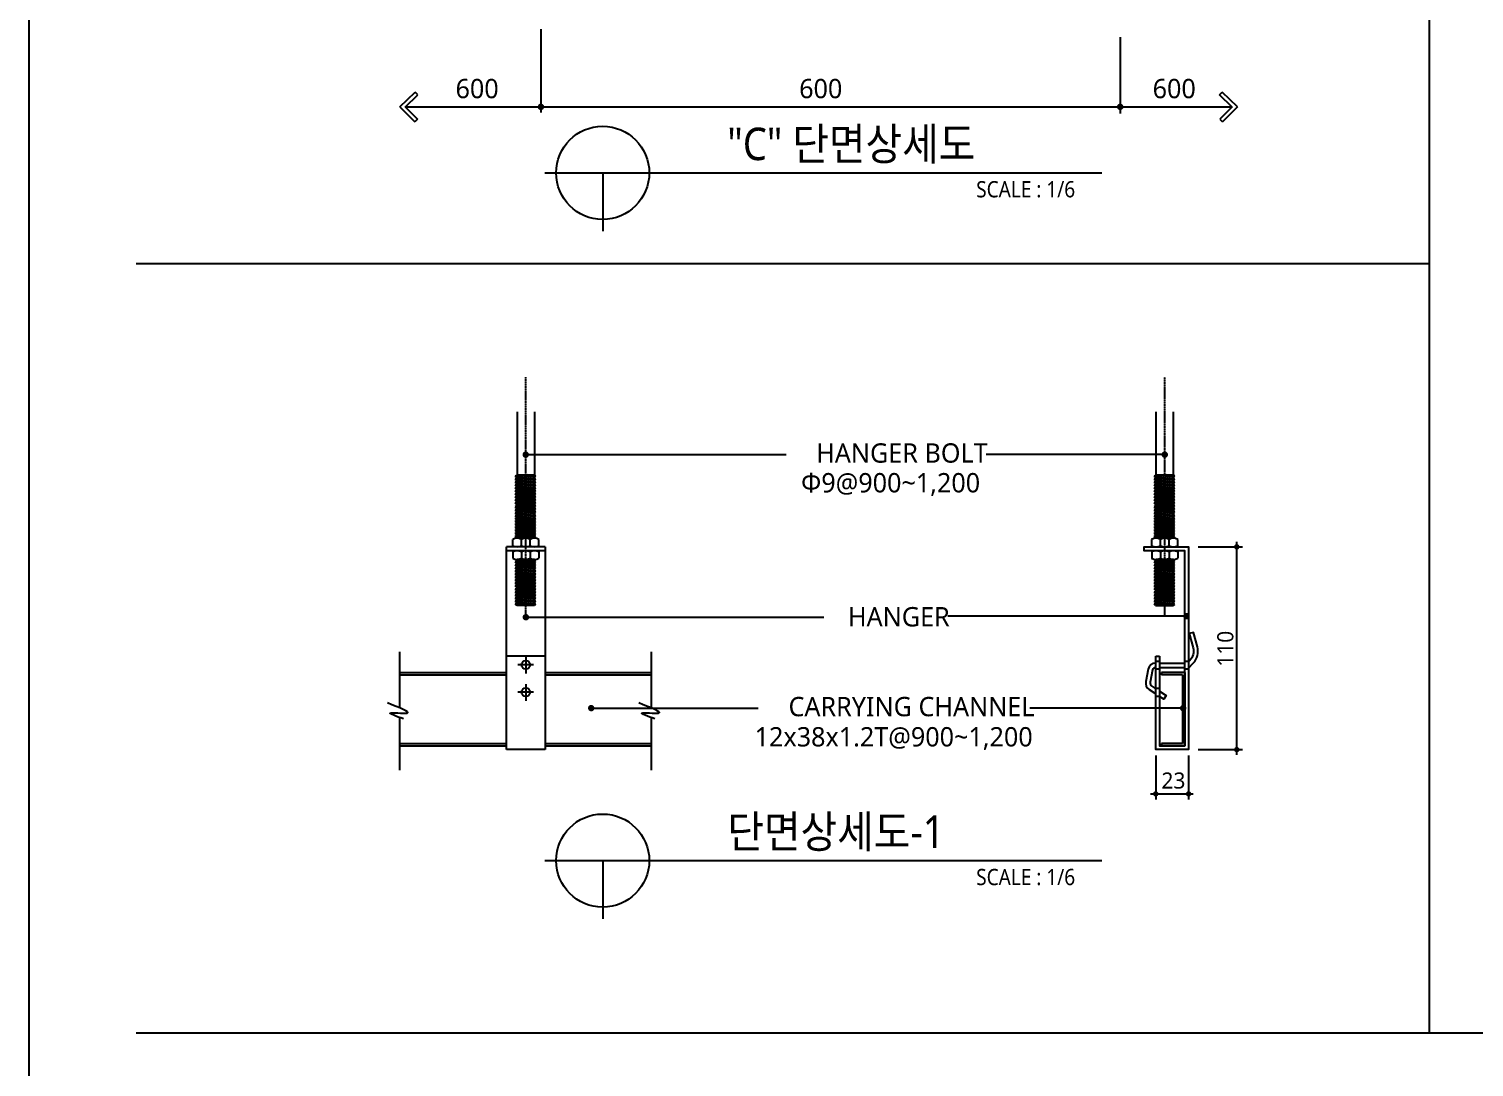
# Model space of a CAD drawing. Header units: millimetres. Extents: x 0 to 21000, y 0 to 5940.
# Drawn here: x 0 to 2495, y 2063 to 3855 of the extents above; entities that cross this region are included whole.
import ezdxf

# ---------------------------------------------------------------- set-up
doc = ezdxf.new("R2010")
doc.units = ezdxf.units.MM
for name, pattern in [('CEN', [35, 30, -2, 1, -2]), ('CENTER', [2, 1.25, -0.25, 0.25, -0.25]), ('HIDDEN', [0.375, 0.25, -0.125])]:
    doc.linetypes.add(name, pattern=pattern)
for name, color, linetype in [('7', 7, 'Continuous'), ('ANCHOR', 4, 'Continuous'), ('ANGLEMOLDING', 4, 'Continuous'), ('CARRING', 6, 'Continuous'), ('CEN', 1, 'CEN'), ('DIM', 7, 'Continuous'), ('FIN', 6, 'Continuous'), ('TEXT', 3, 'Continuous')]:
    doc.layers.add(name, color=color, linetype=linetype)
doc.styles.add('GHS', font='malgun.ttf')

msp = doc.modelspace()

# ---------------------------------------------------------------- linework, layer by layer
for p, q in [((640.6, 2682.9), (640.6, 2780)), ((1074.8, 2682.9), (1074.8, 2780)), ((640.6, 2575.9), (640.6, 2666.2)), ((1074.8, 2575.9), (1074.8, 2666.2))]:
    msp.add_line(p, q)
at = {"color": 1, "linetype": 'HIDDEN'}
for p, q in [((1945.2, 2763.5), (1951.9, 2763.5)), ((1995.2, 2763.5), (2001.9, 2763.5)), ((1995.2, 2750.5), (2001.9, 2750.5)), ((1945.2, 2717), (1951.9, 2717)), ((1945.2, 2703.6), (1951.9, 2703.6))]:
    msp.add_line(p, q, dxfattribs=at)
msp.add_lwpolyline([(0, 0), (8400, 0), (8400, 5940), (0, 5940)], close=True)
at = {"color": 0}
for points in [[(2418, 2122.5), (2418, 5700)], [(185, 3450.4), (2418, 3450.4)], [(185, 2122.5), (7425, 2122.5)]]:
    msp.add_lwpolyline(points, dxfattribs=at)
for points in [[(646.4, 2664.1), (623.8, 2674.2), (652.7, 2674.2), (618.8, 2691.6)], [(1080.6, 2664.1), (1058, 2674.2), (1086.9, 2674.2), (1053, 2691.6)]]:
    msp.add_spline(points, degree=3)
at = {"layer": '7', "color": 1, "linetype": 'HIDDEN'}
msp.add_line((1945.2, 2750.5), (1951.9, 2750.5), dxfattribs=at)
at = {"layer": 'ANCHOR'}
for p, q in [((842.7, 3194), (842.7, 3085.3)), ((872.7, 3194), (872.7, 3085.3)), ((1945.7, 3085.3), (1945.7, 3194)), ((1975.7, 3085.3), (1975.7, 3194)), ((835.2, 2963.1), (835.2, 2974)), ((872.7, 2976.1), (842.7, 2976.1)), ((850.2, 2961.1), (850.2, 2976.1)), ((865.2, 2961.1), (865.2, 2976.1)), ((880.2, 2963.1), (880.2, 2974)), ((1938.2, 2963.1), (1938.2, 2974)), ((1975.7, 2976.1), (1945.7, 2976.1)), ((1953.2, 2961.1), (1953.2, 2976.1)), ((1968.2, 2961.1), (1968.2, 2976.1)), ((1983.2, 2963.1), (1983.2, 2974)), ((824.4, 2611.1), (824.4, 2961.1)), ((891, 2961.1), (824.4, 2961.1)), ((891, 2954.4), (824.4, 2954.4)), ((835.2, 2952.3), (835.2, 2941.5)), ((850.2, 2954.4), (850.2, 2939.4)), ((865.2, 2954.4), (865.2, 2939.4)), ((880.2, 2952.3), (880.2, 2941.5)), ((891, 2961.1), (891, 2611.1)), ((1938.2, 2952.3), (1938.2, 2941.5)), ((1945.7, 2961.1), (1975.7, 2961.1)), ((1953.2, 2954.4), (1953.2, 2939.4)), ((1968.2, 2954.4), (1968.2, 2939.4)), ((1983.2, 2952.3), (1983.2, 2941.5)), ((872.7, 2939.4), (842.7, 2939.4)), ((1975.7, 2939.4), (1945.7, 2939.4)), ((891, 2772.3), (824.4, 2772.3)), ((857.7, 2771), (857.7, 2742.5)), ((1945.2, 2772.3), (1951.9, 2772.3)), ((871.2, 2757.3), (844.3, 2757.3)), ((857.7, 2724), (857.7, 2695.5)), ((871.2, 2710.3), (844.3, 2710.3)), ((891, 2611.1), (824.4, 2611.1))]:
    msp.add_line(p, q, dxfattribs=at)
at = {"layer": 'ANCHOR', "color": 1}
for p, q in [((874.7, 3082.9), (872.7, 3085.3)), ((1977.7, 3082.9), (1975.7, 3085.3)), ((874.7, 2978.3), (872.7, 2976.1)), ((1977.7, 2978.3), (1975.7, 2976.1)), ((842.7, 2937.4), (839.7, 2935.4)), ((874.7, 2929.8), (839.7, 2935.4)), ((842.7, 2932.2), (839.7, 2935.4)), ((842.7, 2932.2), (839.7, 2930.2)), ((874.7, 2924.6), (839.7, 2930.2)), ((842.7, 2927), (839.7, 2930.2)), ((842.7, 2927), (839.7, 2924.9)), ((874.7, 2919.3), (839.7, 2924.9)), ((842.7, 2921.7), (839.7, 2924.9)), ((842.7, 2921.7), (839.7, 2919.7)), ((874.7, 2914.1), (839.7, 2919.7)), ((842.7, 2916.5), (839.7, 2919.7)), ((842.7, 2937.4), (840.7, 2939.5)), ((872.7, 2932.8), (842.7, 2937.4)), ((872.7, 2932.8), (842.7, 2937.4)), ((872.7, 2927.6), (842.7, 2932.2)), ((872.7, 2927.6), (842.7, 2932.2)), ((872.7, 2922.3), (842.7, 2927)), ((872.7, 2922.3), (842.7, 2927)), ((872.7, 2917.1), (842.7, 2921.7)), ((872.7, 2917.1), (842.7, 2921.7)), ((874.7, 2935), (847.4, 2939.4)), ((872.7, 2938), (863.8, 2939.4)), ((874, 2939.4), (872.7, 2938)), ((874.7, 2935), (872.7, 2938)), ((874.7, 2935), (872.7, 2932.8)), ((874.7, 2929.8), (872.7, 2932.8)), ((874.7, 2929.8), (872.7, 2927.6)), ((874.7, 2924.6), (872.7, 2927.6)), ((874.7, 2924.6), (872.7, 2922.3)), ((874.7, 2919.3), (872.7, 2922.3)), ((874.7, 2919.3), (872.7, 2917.1)), ((1945.7, 2937.5), (1942.6, 2935.4)), ((1945.7, 2932.2), (1942.6, 2935.4)), ((1977.7, 2929.8), (1942.6, 2935.4)), ((1945.7, 2932.2), (1942.6, 2930.2)), ((1945.7, 2927), (1942.6, 2930.2)), ((1977.7, 2924.6), (1942.6, 2930.2)), ((1945.7, 2927), (1942.6, 2925)), ((1945.7, 2921.8), (1942.6, 2925)), ((1977.7, 2919.4), (1942.6, 2925)), ((1945.7, 2921.8), (1942.6, 2919.8)), ((1945.7, 2916.5), (1942.6, 2919.8)), ((1977.7, 2914.1), (1942.6, 2919.8)), ((1945.7, 2937.5), (1943.7, 2939.5)), ((1975.7, 2932.8), (1945.7, 2937.5)), ((1975.7, 2932.8), (1945.7, 2937.5)), ((1975.7, 2932.8), (1945.7, 2937.5)), ((1975.7, 2932.8), (1945.7, 2937.5)), ((1975.7, 2927.6), (1945.7, 2932.2)), ((1975.7, 2927.6), (1945.7, 2932.2)), ((1975.7, 2922.4), (1945.7, 2927)), ((1975.7, 2922.4), (1945.7, 2927)), ((1975.7, 2917.1), (1945.7, 2921.8)), ((1975.7, 2917.1), (1945.7, 2921.8)), ((1977.7, 2935.1), (1950.6, 2939.4)), ((1975.7, 2938.1), (1967, 2939.4)), ((1975.7, 2938.1), (1967, 2939.4)), ((1976.9, 2939.4), (1975.7, 2938.1)), ((1977.7, 2935.1), (1975.7, 2938.1)), ((1977.7, 2935.1), (1975.7, 2932.8)), ((1977.7, 2929.8), (1975.7, 2932.8)), ((1977.7, 2929.8), (1975.7, 2927.6)), ((1977.7, 2924.6), (1975.7, 2927.6)), ((1977.7, 2924.6), (1975.7, 2922.4)), ((1977.7, 2919.4), (1975.7, 2922.4)), ((1977.7, 2919.4), (1975.7, 2917.1)), ((842.7, 2916.5), (839.7, 2914.5)), ((874.7, 2908.9), (839.7, 2914.5)), ((842.7, 2911.3), (839.7, 2914.5)), ((842.7, 2911.3), (839.7, 2909.3)), ((874.7, 2903.6), (839.7, 2909.3)), ((842.7, 2906), (839.7, 2909.3)), ((842.7, 2906), (839.7, 2904)), ((874.7, 2898.4), (839.7, 2904)), ((842.7, 2900.8), (839.7, 2904)), ((842.7, 2900.8), (839.7, 2898.8)), ((874.7, 2893.2), (839.7, 2898.8)), ((842.7, 2895.6), (839.7, 2898.8)), ((842.7, 2895.6), (839.7, 2893.6)), ((872.7, 2911.9), (842.7, 2916.5)), ((872.7, 2911.9), (842.7, 2916.5)), ((872.7, 2911.9), (842.7, 2916.5)), ((872.7, 2911.9), (842.7, 2916.5)), ((872.7, 2906.7), (842.7, 2911.3)), ((872.7, 2906.7), (842.7, 2911.3)), ((872.7, 2901.4), (842.7, 2906)), ((872.7, 2901.4), (842.7, 2906)), ((872.7, 2896.2), (842.7, 2900.8)), ((872.7, 2896.2), (842.7, 2900.8)), ((872.7, 2891), (842.7, 2895.6)), ((872.7, 2891), (842.7, 2895.6)), ((874.7, 2914.1), (872.7, 2917.1)), ((874.7, 2914.1), (872.7, 2911.9)), ((874.7, 2908.9), (872.7, 2911.9)), ((874.7, 2908.9), (872.7, 2906.7)), ((874.7, 2903.6), (872.7, 2906.7)), ((874.7, 2903.6), (872.7, 2901.4)), ((874.7, 2898.4), (872.7, 2901.4)), ((874.7, 2898.4), (872.7, 2896.2)), ((874.7, 2893.2), (872.7, 2896.2)), ((1945.7, 2916.5), (1942.6, 2914.5)), ((1945.7, 2911.3), (1942.6, 2914.5)), ((1977.7, 2908.9), (1942.6, 2914.5)), ((1945.7, 2911.3), (1942.6, 2909.3)), ((1945.7, 2906.1), (1942.6, 2909.3)), ((1977.7, 2903.7), (1942.6, 2909.3)), ((1945.7, 2906.1), (1942.6, 2904.1)), ((1945.7, 2900.8), (1942.6, 2904.1)), ((1977.7, 2898.4), (1942.6, 2904.1)), ((1945.7, 2900.8), (1942.6, 2898.8)), ((1945.7, 2895.6), (1942.6, 2898.8)), ((1977.7, 2893.2), (1942.6, 2898.8)), ((1945.7, 2895.6), (1942.6, 2893.6)), ((1975.7, 2911.9), (1945.7, 2916.5)), ((1975.7, 2911.9), (1945.7, 2916.5)), ((1975.7, 2906.7), (1945.7, 2911.3)), ((1975.7, 2906.7), (1945.7, 2911.3)), ((1975.7, 2906.7), (1945.7, 2911.3)), ((1975.7, 2906.7), (1945.7, 2911.3)), ((1975.7, 2901.5), (1945.7, 2906.1)), ((1975.7, 2901.5), (1945.7, 2906.1)), ((1975.7, 2896.2), (1945.7, 2900.8)), ((1975.7, 2896.2), (1945.7, 2900.8)), ((1975.7, 2891), (1945.7, 2895.6)), ((1975.7, 2891), (1945.7, 2895.6)), ((1977.7, 2914.1), (1975.7, 2917.1)), ((1977.7, 2914.1), (1975.7, 2911.9)), ((1977.7, 2908.9), (1975.7, 2911.9)), ((1977.7, 2908.9), (1975.7, 2906.7)), ((1977.7, 2903.7), (1975.7, 2906.7)), ((1977.7, 2903.7), (1975.7, 2901.5)), ((1977.7, 2898.4), (1975.7, 2901.5)), ((1977.7, 2898.4), (1975.7, 2896.2)), ((1977.7, 2893.2), (1975.7, 2896.2)), ((874.7, 2887.9), (839.7, 2893.6)), ((842.7, 2890.3), (839.7, 2893.6)), ((842.7, 2890.3), (839.7, 2888.3)), ((842.7, 2885.1), (839.7, 2888.3)), ((874.7, 2882.7), (839.7, 2888.3)), ((842.7, 2885.1), (839.7, 2883.1)), ((842.7, 2879.9), (839.7, 2883.1)), ((874.7, 2877.5), (839.7, 2883.1)), ((842.7, 2879.9), (839.7, 2877.9)), ((842.7, 2874.7), (839.7, 2877.9)), ((874.7, 2872.3), (839.7, 2877.9)), ((842.7, 2874.7), (839.7, 2872.6)), ((842.7, 2869.4), (839.7, 2872.6)), ((874.7, 2867), (839.7, 2872.6)), ((842.7, 2869.4), (839.7, 2867.4)), ((872.7, 2885.7), (842.7, 2890.3)), ((872.7, 2885.7), (842.7, 2890.3)), ((872.7, 2885.7), (842.7, 2890.3)), ((872.7, 2885.7), (842.7, 2890.3)), ((872.7, 2880.5), (842.7, 2885.1)), ((872.7, 2880.5), (842.7, 2885.1)), ((872.7, 2875.3), (842.7, 2879.9)), ((872.7, 2875.3), (842.7, 2879.9)), ((872.7, 2870), (842.7, 2874.7)), ((872.7, 2870), (842.7, 2874.7)), ((872.7, 2864.8), (842.7, 2869.4)), ((872.7, 2864.8), (842.7, 2869.4)), ((874.7, 2893.2), (872.7, 2891)), ((874.7, 2887.9), (872.7, 2891)), ((874.7, 2887.9), (872.7, 2885.7)), ((874.7, 2882.7), (872.7, 2885.7)), ((874.7, 2882.7), (872.7, 2880.5)), ((874.7, 2877.5), (872.7, 2880.5)), ((874.7, 2877.5), (872.7, 2875.3)), ((874.7, 2872.3), (872.7, 2875.3)), ((874.7, 2872.3), (872.7, 2870)), ((874.7, 2867), (872.7, 2870)), ((1945.7, 2890.4), (1942.6, 2893.6)), ((1977.7, 2888), (1942.6, 2893.6)), ((1945.7, 2890.4), (1942.6, 2888.4)), ((1945.7, 2885.2), (1942.6, 2888.4)), ((1977.7, 2882.8), (1942.6, 2888.4)), ((1945.7, 2885.2), (1942.6, 2883.1)), ((1977.7, 2877.5), (1942.6, 2883.1)), ((1945.7, 2879.9), (1942.6, 2883.1)), ((1945.7, 2879.9), (1942.6, 2877.9)), ((1977.7, 2872.3), (1942.6, 2877.9)), ((1945.7, 2874.7), (1942.6, 2877.9)), ((1945.7, 2874.7), (1942.6, 2872.7)), ((1977.7, 2867.1), (1942.6, 2872.7)), ((1945.7, 2869.5), (1942.6, 2872.7)), ((1945.7, 2869.5), (1942.6, 2867.5)), ((1975.7, 2885.8), (1945.7, 2890.4)), ((1975.7, 2885.8), (1945.7, 2890.4)), ((1975.7, 2880.5), (1945.7, 2885.2)), ((1975.7, 2880.5), (1945.7, 2885.2)), ((1975.7, 2880.5), (1945.7, 2885.2)), ((1975.7, 2880.5), (1945.7, 2885.2)), ((1975.7, 2875.3), (1945.7, 2879.9)), ((1975.7, 2875.3), (1945.7, 2879.9)), ((1975.7, 2870.1), (1945.7, 2874.7)), ((1975.7, 2870.1), (1945.7, 2874.7)), ((1975.7, 2864.9), (1945.7, 2869.5)), ((1975.7, 2864.9), (1945.7, 2869.5)), ((1977.7, 2893.2), (1975.7, 2891)), ((1977.7, 2888), (1975.7, 2891)), ((1977.7, 2888), (1975.7, 2885.8)), ((1977.7, 2882.8), (1975.7, 2885.8)), ((1977.7, 2882.8), (1975.7, 2880.5)), ((1977.7, 2877.5), (1975.7, 2880.5)), ((1977.7, 2877.5), (1975.7, 2875.3)), ((1977.7, 2872.3), (1975.7, 2875.3)), ((1977.7, 2872.3), (1975.7, 2870.1)), ((1977.7, 2867.1), (1975.7, 2870.1)), ((842.7, 2864.2), (839.7, 2867.4)), ((874.7, 2861.8), (839.7, 2867.4)), ((842.7, 2864.2), (839.7, 2862.2)), ((855.9, 2859.6), (839.7, 2862.2)), ((842.7, 2859.6), (839.7, 2862.2)), ((872.7, 2859.6), (842.7, 2864.2)), ((872.7, 2859.6), (842.7, 2864.2)), ((872.7, 2859.6), (842.7, 2859.6)), ((874.7, 2867), (872.7, 2864.8)), ((874.7, 2861.8), (872.7, 2864.8)), ((874.7, 2861.8), (872.7, 2859.6)), ((1977.7, 2861.8), (1942.6, 2867.5)), ((1945.7, 2864.2), (1942.6, 2867.5)), ((1945.7, 2864.2), (1942.6, 2862.2)), ((1945.1, 2859.6), (1942.6, 2862.2)), ((1959.8, 2859.6), (1942.6, 2862.2)), ((1945.1, 2859.6), (1975.6, 2859.6)), ((1975.7, 2859.6), (1945.7, 2864.2)), ((1975.7, 2859.6), (1945.7, 2864.2)), ((1977.7, 2861.8), (1975.6, 2859.6)), ((1977.7, 2867.1), (1975.7, 2864.9)), ((1977.7, 2861.8), (1975.7, 2864.9))]:
    msp.add_line(p, q, dxfattribs=at)
at = {"layer": 'ANCHOR'}
msp.add_lwpolyline([(1951.9, 2772.3), (1951.9, 2617.7), (1995.2, 2617.7), (1995.2, 2954.4), (1925.2, 2954.4), (1925.2, 2961.1), (2001.9, 2961.1), (2001.9, 2611.1), (1945.2, 2611.1), (1945.2, 2772.3)], dxfattribs=at)
for centre in [(857.7, 2757.3), (857.7, 2710.3)]:
    msp.add_circle(centre, 7.5, dxfattribs=at)
for centre, start, end in [((842.7, 2961.5), 58.9734, 121.0266), ((857.7, 2961.5), 58.9734, 121.0266), ((872.7, 2961.5), 58.9734, 121.0266), ((1945.7, 2961.5), 58.9734, 121.0266), ((1960.7, 2961.5), 58.9734, 121.0266), ((1975.7, 2961.5), 58.9734, 121.0266), ((842.7, 2975.6), 238.9734, 301.0266), ((842.7, 2939.8), 58.9734, 121.0266), ((857.7, 2975.6), 238.9734, 301.0266), ((857.7, 2939.8), 58.9734, 121.0266), ((872.7, 2975.6), 238.9734, 301.0266), ((872.7, 2939.8), 58.9734, 121.0266), ((1945.7, 2975.6), 238.9734, 301.0266), ((1945.7, 2939.8), 58.9734, 121.0266), ((1960.7, 2975.6), 238.9734, 301.0266), ((1960.7, 2939.8), 58.9734, 121.0266), ((1975.7, 2975.6), 238.9734, 301.0266), ((1975.7, 2939.8), 58.9734, 121.0266), ((842.7, 2953.9), 238.9734, 301.0266), ((857.7, 2953.9), 238.9734, 301.0266), ((872.7, 2953.9), 238.9734, 301.0266), ((1945.7, 2953.9), 238.9734, 301.0266), ((1960.7, 2953.9), 238.9734, 301.0266), ((1975.7, 2953.9), 238.9734, 301.0266)]:
    msp.add_arc(centre, 14.6, start, end, dxfattribs=at)
at = {"layer": 'ANGLEMOLDING', "color": 1}
for p, q in [((842.7, 3085.3), (839.7, 3083.3)), ((874.7, 3077.6), (839.7, 3083.3)), ((842.7, 3080), (839.7, 3083.3)), ((842.7, 3080), (839.7, 3078)), ((874.7, 3072.4), (839.7, 3078)), ((842.7, 3074.8), (839.7, 3078)), ((842.7, 3074.8), (839.7, 3072.8)), ((874.7, 3067.2), (839.7, 3072.8)), ((842.7, 3069.6), (839.7, 3072.8)), ((842.7, 3069.6), (839.7, 3067.6)), ((842.7, 3085.3), (872.7, 3085.3)), ((872.7, 3080.7), (842.7, 3085.3)), ((872.7, 3080.7), (842.7, 3085.3)), ((872.7, 3075.4), (842.7, 3080)), ((872.7, 3075.4), (842.7, 3080)), ((872.7, 3070.2), (842.7, 3074.8)), ((872.7, 3070.2), (842.7, 3074.8)), ((872.7, 3065), (842.7, 3069.6)), ((872.7, 3065), (842.7, 3069.6)), ((874.5, 3083.1), (860.2, 3085.3)), ((874.7, 3082.9), (872.7, 3080.7)), ((874.7, 3077.6), (872.7, 3080.7)), ((874.7, 3077.6), (872.7, 3075.4)), ((874.7, 3072.4), (872.7, 3075.4)), ((874.7, 3072.4), (872.7, 3070.2)), ((874.7, 3067.2), (872.7, 3070.2)), ((1945.7, 3085.3), (1942.6, 3083.3)), ((1945.7, 3080), (1942.6, 3083.3)), ((1977.7, 3077.6), (1942.6, 3083.3)), ((1945.7, 3080), (1942.6, 3078)), ((1945.7, 3074.8), (1942.6, 3078)), ((1977.7, 3072.4), (1942.6, 3078)), ((1945.7, 3074.8), (1942.6, 3072.8)), ((1945.7, 3069.6), (1942.6, 3072.8)), ((1977.7, 3067.2), (1942.6, 3072.8)), ((1945.7, 3069.6), (1942.6, 3067.6)), ((1975.7, 3080.7), (1945.7, 3085.3)), ((1975.7, 3080.7), (1945.7, 3085.3)), ((1945.7, 3085.3), (1975.7, 3085.3)), ((1975.7, 3075.4), (1945.7, 3080)), ((1975.7, 3075.4), (1945.7, 3080)), ((1975.7, 3070.2), (1945.7, 3074.8)), ((1975.7, 3070.2), (1945.7, 3074.8)), ((1975.7, 3065), (1945.7, 3069.6)), ((1975.7, 3065), (1945.7, 3069.6)), ((1977.5, 3083.1), (1963.2, 3085.3)), ((1977.7, 3082.9), (1975.7, 3080.7)), ((1977.7, 3077.6), (1975.7, 3080.7)), ((1977.7, 3077.6), (1975.7, 3075.4)), ((1977.7, 3072.4), (1975.7, 3075.4)), ((1977.7, 3072.4), (1975.7, 3070.2)), ((1977.7, 3067.2), (1975.7, 3070.2)), ((874.7, 3061.9), (839.7, 3067.6)), ((842.7, 3064.3), (839.7, 3067.6)), ((842.7, 3064.3), (839.7, 3062.3)), ((874.7, 3056.7), (839.7, 3062.3)), ((842.7, 3059.1), (839.7, 3062.3)), ((842.7, 3059.1), (839.7, 3057.1)), ((874.7, 3051.5), (839.7, 3057.1)), ((842.7, 3053.9), (839.7, 3057.1)), ((842.7, 3053.9), (839.7, 3051.9)), ((874.7, 3046.3), (839.7, 3051.9)), ((842.7, 3048.7), (839.7, 3051.9)), ((842.7, 3048.7), (839.7, 3046.6)), ((874.7, 3041), (839.7, 3046.6)), ((842.7, 3043.4), (839.7, 3046.6)), ((872.7, 3059.7), (842.7, 3064.3)), ((872.7, 3059.7), (842.7, 3064.3)), ((872.7, 3054.5), (842.7, 3059.1)), ((872.7, 3054.5), (842.7, 3059.1)), ((872.7, 3054.5), (842.7, 3059.1)), ((872.7, 3054.5), (842.7, 3059.1)), ((872.7, 3049.3), (842.7, 3053.9)), ((872.7, 3049.3), (842.7, 3053.9)), ((872.7, 3044), (842.7, 3048.7)), ((872.7, 3044), (842.7, 3048.7)), ((874.7, 3067.2), (872.7, 3065)), ((874.7, 3061.9), (872.7, 3065)), ((874.7, 3061.9), (872.7, 3059.7)), ((874.7, 3056.7), (872.7, 3059.7)), ((874.7, 3056.7), (872.7, 3054.5)), ((874.7, 3051.5), (872.7, 3054.5)), ((874.7, 3051.5), (872.7, 3049.3)), ((874.7, 3046.3), (872.7, 3049.3)), ((874.7, 3046.3), (872.7, 3044)), ((874.7, 3041), (872.7, 3044)), ((1945.7, 3064.3), (1942.6, 3067.6)), ((1977.7, 3061.9), (1942.6, 3067.6)), ((1945.7, 3064.3), (1942.6, 3062.3)), ((1945.7, 3059.1), (1942.6, 3062.3)), ((1977.7, 3056.7), (1942.6, 3062.3)), ((1945.7, 3059.1), (1942.6, 3057.1)), ((1945.7, 3053.9), (1942.6, 3057.1)), ((1977.7, 3051.5), (1942.6, 3057.1)), ((1945.7, 3053.9), (1942.6, 3051.9)), ((1945.7, 3048.7), (1942.6, 3051.9)), ((1977.7, 3046.3), (1942.6, 3051.9)), ((1945.7, 3048.7), (1942.6, 3046.6)), ((1945.7, 3043.4), (1942.6, 3046.6)), ((1977.7, 3041), (1942.6, 3046.6)), ((1975.7, 3059.7), (1945.7, 3064.3)), ((1975.7, 3059.7), (1945.7, 3064.3)), ((1975.7, 3054.5), (1945.7, 3059.1)), ((1975.7, 3054.5), (1945.7, 3059.1)), ((1975.7, 3054.5), (1945.7, 3059.1)), ((1975.7, 3054.5), (1945.7, 3059.1)), ((1975.7, 3049.3), (1945.7, 3053.9)), ((1975.7, 3049.3), (1945.7, 3053.9)), ((1975.7, 3044), (1945.7, 3048.7)), ((1975.7, 3044), (1945.7, 3048.7)), ((1977.7, 3067.2), (1975.7, 3065)), ((1977.7, 3061.9), (1975.7, 3065)), ((1977.7, 3061.9), (1975.7, 3059.7)), ((1977.7, 3056.7), (1975.7, 3059.7)), ((1977.7, 3056.7), (1975.7, 3054.5)), ((1977.7, 3051.5), (1975.7, 3054.5)), ((1977.7, 3051.5), (1975.7, 3049.3)), ((1977.7, 3046.3), (1975.7, 3049.3)), ((1977.7, 3046.3), (1975.7, 3044)), ((1977.7, 3041), (1975.7, 3044)), ((842.7, 3043.4), (839.7, 3041.4)), ((874.7, 3035.8), (839.7, 3041.4)), ((842.7, 3038.2), (839.7, 3041.4)), ((842.7, 3038.2), (839.7, 3036.2)), ((874.7, 3030.6), (839.7, 3036.2)), ((842.7, 3033), (839.7, 3036.2)), ((842.7, 3033), (839.7, 3031)), ((874.7, 3025.3), (839.7, 3031)), ((842.7, 3027.7), (839.7, 3031)), ((842.7, 3027.7), (839.7, 3025.7)), ((874.7, 3020.1), (839.7, 3025.7)), ((842.7, 3022.5), (839.7, 3025.7)), ((842.7, 3022.5), (839.7, 3020.5)), ((874.7, 3014.9), (839.7, 3020.5)), ((842.7, 3017.3), (839.7, 3020.5)), ((872.7, 3038.8), (842.7, 3043.4)), ((872.7, 3038.8), (842.7, 3043.4)), ((872.7, 3033.6), (842.7, 3038.2)), ((872.7, 3033.6), (842.7, 3038.2)), ((872.7, 3028.4), (842.7, 3033)), ((872.7, 3028.4), (842.7, 3033)), ((872.7, 3028.4), (842.7, 3033)), ((872.7, 3028.4), (842.7, 3033)), ((872.7, 3023.1), (842.7, 3027.7)), ((872.7, 3023.1), (842.7, 3027.7)), ((872.7, 3017.9), (842.7, 3022.5)), ((872.7, 3017.9), (842.7, 3022.5)), ((874.7, 3041), (872.7, 3038.8)), ((874.7, 3035.8), (872.7, 3038.8)), ((874.7, 3035.8), (872.7, 3033.6)), ((874.7, 3030.6), (872.7, 3033.6)), ((874.7, 3030.6), (872.7, 3028.4)), ((874.7, 3025.3), (872.7, 3028.4)), ((874.7, 3025.3), (872.7, 3023.1)), ((874.7, 3020.1), (872.7, 3023.1)), ((874.7, 3020.1), (872.7, 3017.9)), ((1945.7, 3043.4), (1942.6, 3041.4)), ((1945.7, 3038.2), (1942.6, 3041.4)), ((1977.7, 3035.8), (1942.6, 3041.4)), ((1945.7, 3038.2), (1942.6, 3036.2)), ((1945.7, 3033), (1942.6, 3036.2)), ((1977.7, 3030.6), (1942.6, 3036.2)), ((1945.7, 3033), (1942.6, 3031)), ((1945.7, 3027.7), (1942.6, 3031)), ((1977.7, 3025.3), (1942.6, 3031)), ((1945.7, 3027.7), (1942.6, 3025.7)), ((1945.7, 3022.5), (1942.6, 3025.7)), ((1977.7, 3020.1), (1942.6, 3025.7)), ((1945.7, 3022.5), (1942.6, 3020.5)), ((1945.7, 3017.3), (1942.6, 3020.5)), ((1977.7, 3014.9), (1942.6, 3020.5)), ((1975.7, 3038.8), (1945.7, 3043.4)), ((1975.7, 3038.8), (1945.7, 3043.4)), ((1975.7, 3033.6), (1945.7, 3038.2)), ((1975.7, 3033.6), (1945.7, 3038.2)), ((1975.7, 3028.4), (1945.7, 3033)), ((1975.7, 3028.4), (1945.7, 3033)), ((1975.7, 3028.4), (1945.7, 3033)), ((1975.7, 3028.4), (1945.7, 3033)), ((1975.7, 3023.1), (1945.7, 3027.7)), ((1975.7, 3023.1), (1945.7, 3027.7)), ((1975.7, 3017.9), (1945.7, 3022.5)), ((1975.7, 3017.9), (1945.7, 3022.5)), ((1977.7, 3041), (1975.7, 3038.8)), ((1977.7, 3035.8), (1975.7, 3038.8)), ((1977.7, 3035.8), (1975.7, 3033.6)), ((1977.7, 3030.6), (1975.7, 3033.6)), ((1977.7, 3030.6), (1975.7, 3028.4)), ((1977.7, 3025.3), (1975.7, 3028.4)), ((1977.7, 3025.3), (1975.7, 3023.1)), ((1977.7, 3020.1), (1975.7, 3023.1)), ((1977.7, 3020.1), (1975.7, 3017.9)), ((842.7, 3017.3), (839.7, 3015.3)), ((874.7, 3009.7), (839.7, 3015.3)), ((842.7, 3012.1), (839.7, 3015.3)), ((842.7, 3012.1), (839.7, 3010)), ((874.7, 3004.4), (839.7, 3010)), ((842.7, 3006.8), (839.7, 3010)), ((842.7, 3006.8), (839.7, 3004.8)), ((874.7, 2999.2), (839.7, 3004.8)), ((842.7, 3001.6), (839.7, 3004.8)), ((842.7, 3001.6), (839.7, 2999.6)), ((874.7, 2994), (839.7, 2999.6)), ((842.7, 2996.4), (839.7, 2999.6)), ((842.7, 2996.4), (839.7, 2994.3)), ((874.7, 2988.7), (839.7, 2994.3)), ((842.7, 2991.1), (839.7, 2994.3)), ((872.7, 3012.7), (842.7, 3017.3)), ((872.7, 3012.7), (842.7, 3017.3)), ((872.7, 3007.4), (842.7, 3012.1)), ((872.7, 3007.4), (842.7, 3012.1)), ((872.7, 3002.2), (842.7, 3006.8)), ((872.7, 3002.2), (842.7, 3006.8)), ((872.7, 3002.2), (842.7, 3006.8)), ((872.7, 3002.2), (842.7, 3006.8)), ((872.7, 2997), (842.7, 3001.6)), ((872.7, 2997), (842.7, 3001.6)), ((872.7, 2991.7), (842.7, 2996.4)), ((872.7, 2991.7), (842.7, 2996.4)), ((874.7, 3014.9), (872.7, 3017.9)), ((874.7, 3014.9), (872.7, 3012.7)), ((874.7, 3009.7), (872.7, 3012.7)), ((874.7, 3009.7), (872.7, 3007.4)), ((874.7, 3004.4), (872.7, 3007.4)), ((874.7, 3004.4), (872.7, 3002.2)), ((874.7, 2999.2), (872.7, 3002.2)), ((874.7, 2999.2), (872.7, 2997)), ((874.7, 2994), (872.7, 2997)), ((874.7, 2994), (872.7, 2991.7)), ((1945.7, 3017.3), (1942.6, 3015.3)), ((1945.7, 3012.1), (1942.6, 3015.3)), ((1977.7, 3009.7), (1942.6, 3015.3)), ((1945.7, 3012.1), (1942.6, 3010)), ((1945.7, 3006.8), (1942.6, 3010)), ((1977.7, 3004.4), (1942.6, 3010)), ((1945.7, 3006.8), (1942.6, 3004.8)), ((1945.7, 3001.6), (1942.6, 3004.8)), ((1977.7, 2999.2), (1942.6, 3004.8)), ((1945.7, 3001.6), (1942.6, 2999.6)), ((1945.7, 2996.4), (1942.6, 2999.6)), ((1977.7, 2994), (1942.6, 2999.6)), ((1945.7, 2996.4), (1942.6, 2994.3)), ((1945.7, 2991.1), (1942.6, 2994.3)), ((1977.7, 2988.7), (1942.6, 2994.3)), ((1975.7, 3012.7), (1945.7, 3017.3)), ((1975.7, 3012.7), (1945.7, 3017.3)), ((1975.7, 3007.4), (1945.7, 3012.1)), ((1975.7, 3007.4), (1945.7, 3012.1)), ((1975.7, 3002.2), (1945.7, 3006.8)), ((1975.7, 3002.2), (1945.7, 3006.8)), ((1975.7, 3002.2), (1945.7, 3006.8)), ((1975.7, 3002.2), (1945.7, 3006.8)), ((1975.7, 2997), (1945.7, 3001.6)), ((1975.7, 2997), (1945.7, 3001.6)), ((1975.7, 2991.7), (1945.7, 2996.4)), ((1975.7, 2991.7), (1945.7, 2996.4)), ((1977.7, 3014.9), (1975.7, 3017.9)), ((1977.7, 3014.9), (1975.7, 3012.7)), ((1977.7, 3009.7), (1975.7, 3012.7)), ((1977.7, 3009.7), (1975.7, 3007.4)), ((1977.7, 3004.4), (1975.7, 3007.4)), ((1977.7, 3004.4), (1975.7, 3002.2)), ((1977.7, 2999.2), (1975.7, 3002.2)), ((1977.7, 2999.2), (1975.7, 2997)), ((1977.7, 2994), (1975.7, 2997)), ((1977.7, 2994), (1975.7, 2991.7)), ((842.7, 2991.1), (839.7, 2989.1)), ((874.7, 2983.5), (839.7, 2989.1)), ((842.7, 2985.9), (839.7, 2989.1)), ((842.7, 2985.9), (839.7, 2983.9)), ((874.7, 2978.3), (839.7, 2983.9)), ((842.7, 2980.7), (839.7, 2983.9)), ((842.7, 2980.7), (839.7, 2978.7)), ((842.2, 2976), (839.7, 2978.7)), ((855.9, 2976.1), (839.7, 2978.7)), ((872.7, 2986.5), (842.7, 2991.1)), ((872.7, 2986.5), (842.7, 2991.1)), ((872.7, 2981.3), (842.7, 2985.9)), ((872.7, 2981.3), (842.7, 2985.9)), ((872.7, 2976.1), (842.7, 2980.7)), ((874.7, 2988.7), (872.7, 2991.7)), ((874.7, 2988.7), (872.7, 2986.5)), ((874.7, 2983.5), (872.7, 2986.5)), ((874.7, 2983.5), (872.7, 2981.3)), ((874.7, 2978.3), (872.7, 2981.3)), ((1945.7, 2991.1), (1942.6, 2989.1)), ((1945.7, 2985.9), (1942.6, 2989.1)), ((1977.7, 2983.5), (1942.6, 2989.1)), ((1945.7, 2985.9), (1942.6, 2983.9)), ((1945.7, 2980.7), (1942.6, 2983.9)), ((1977.7, 2978.3), (1942.6, 2983.9)), ((1945.7, 2980.7), (1942.7, 2978.7)), ((1945.1, 2976), (1942.7, 2978.7)), ((1958.9, 2976.1), (1942.7, 2978.7)), ((1975.7, 2986.5), (1945.7, 2991.1)), ((1975.7, 2986.5), (1945.7, 2991.1)), ((1975.7, 2981.3), (1945.7, 2985.9)), ((1975.7, 2981.3), (1945.7, 2985.9)), ((1975.7, 2976.1), (1945.7, 2980.7)), ((1975.7, 2976.1), (1945.7, 2980.7)), ((1977.7, 2988.7), (1975.7, 2991.7)), ((1977.7, 2988.7), (1975.7, 2986.5)), ((1977.7, 2983.5), (1975.7, 2986.5)), ((1977.7, 2983.5), (1975.7, 2981.3)), ((1977.7, 2978.3), (1975.7, 2981.3))]:
    msp.add_line(p, q, dxfattribs=at)
at = {"layer": 'CARRING'}
for p, q in [((640.6, 2744.4), (824.4, 2744.4)), ((891, 2744.4), (1074.8, 2744.4)), ((640.6, 2740.4), (824.4, 2740.4)), ((891, 2740.4), (1074.8, 2740.4)), ((640.6, 2621.7), (824.4, 2621.7)), ((891, 2621.7), (1074.8, 2621.7)), ((640.6, 2617.7), (824.4, 2617.7)), ((891, 2617.7), (1074.8, 2617.7))]:
    msp.add_line(p, q, dxfattribs=at)
at = {"layer": 'CARRING', "color": 2}
for p, q in [((1995.2, 2744.4), (1955.2, 2744.4)), ((1955.2, 2744.4), (1955.2, 2740.4)), ((1995.2, 2744.4), (1995.2, 2617.7)), ((1991.2, 2740.4), (1955.2, 2740.4)), ((1991.2, 2740.4), (1991.2, 2621.7)), ((1991.2, 2621.7), (1955.2, 2621.7)), ((1955.2, 2621.7), (1955.2, 2617.7)), ((1995.2, 2617.7), (1955.2, 2617.7))]:
    msp.add_line(p, q, dxfattribs=at)
at = {"layer": 'CEN', "linetype": 'CENTER'}
for p, q in [((857.7, 2845.4), (857.7, 3254.2)), ((1960.7, 2840.3), (1960.7, 3254.2))]:
    msp.add_line(p, q, dxfattribs=at)
at = {"layer": 'DIM'}
for p, q in [((883.9, 3854.7), (883.9, 3710.9)), ((1883.9, 3840.6), (1883.9, 3708.9)), ((640.6, 3720.5), (666.7, 3745.9)), ((671.3, 3741.3), (666.7, 3745.9)), ((2055.4, 3741.3), (2059.9, 3745.9)), ((2086.1, 3720.5), (2059.9, 3745.9)), ((640.6, 3720.5), (666.2, 3694.6)), ((649.5, 3720.1), (671.3, 3741.3)), ((649.5, 3720.7), (670.9, 3699.1)), ((649.8, 3720.5), (883.9, 3720.5)), ((883.9, 3720.5), (1883.9, 3720.5)), ((1883.9, 3720.5), (2076.9, 3720.5)), ((2077.1, 3720.1), (2055.4, 3741.3)), ((2077.1, 3720.7), (2055.8, 3699.1)), ((2086.1, 3720.5), (2060.5, 3694.6)), ((670.9, 3699.1), (666.2, 3694.6)), ((2055.8, 3699.1), (2060.5, 3694.6)), ((2085.1, 2601.9), (2085.1, 2969.9)), ((2018.7, 2961.1), (2094.9, 2961.1)), ((1945.2, 2601.2), (1945.2, 2525)), ((2001.9, 2601.2), (2001.9, 2525)), ((2018.7, 2611.1), (2094.9, 2611.1)), ((1936.1, 2534.7), (2010.1, 2534.7))]:
    msp.add_line(p, q, dxfattribs=at)
for points, const_width in [([(886.7, 3720.5, -1), (881.1, 3720.5, -1)], 5.56), ([(1886.7, 3720.5, -1), (1881.1, 3720.5, -1)], 5.56), ([(2085.1, 2963.4, -1), (2085.1, 2958.7, -1)], 4.63), ([(2085.1, 2613.4, -1), (2085.1, 2608.7, -1)], 4.63), ([(1947.5, 2534.7, -1), (1942.9, 2534.7, -1)], 4.63), ([(2004.2, 2534.7, -1), (1999.6, 2534.7, -1)], 4.63)]:
    msp.add_lwpolyline(points, format="xyb", close=True, dxfattribs=dict(at, const_width=const_width))
at = {"layer": 'FIN', "color": 1}
for p, q in [((1951.9, 2760.4), (1995.2, 2760.4)), ((1951.9, 2752.7), (1995.2, 2752.7))]:
    msp.add_line(p, q, dxfattribs=at)
for points in [[(2001.9, 2751.6), (2010, 2760.1, 0.261897), (2017.1, 2788.7), (2010.4, 2813.3), (2003, 2811.3), (2009.7, 2787, -0.261897), (2004.1, 2764.8), (2001.9, 2762.4)], [(1945.2, 2760.4, 0.354318), (1932.2, 2749.8), (1928.1, 2728.5, 0.310817), (1933.9, 2714.6), (1945.2, 2707.3)], [(1945.2, 2752.7, 0.385083), (1939.8, 2748.7), (1935.7, 2727.5, 0.310817), (1938.6, 2720.5), (1945.2, 2716.2)]]:
    msp.add_lwpolyline(points, format="xyb", dxfattribs=at)
msp.add_lwpolyline([(1951.9, 2711.7), (1963.2, 2704.4), (1959.1, 2698.1), (1951.9, 2702.7)], dxfattribs=at)
at = {"layer": 'TEXT'}
for p, q in [((890.9, 3606.6), (1852.3, 3606.6)), ((990.5, 3606.6), (990.5, 3505.9)), ((890.9, 2419.5), (1852.3, 2419.5)), ((990.5, 2419.5), (990.5, 2318.8))]:
    msp.add_line(p, q, dxfattribs=at)
at = {"layer": 'TEXT', "color": 1}
for p, q in [((857.7, 3120.2), (1307.2, 3120.2)), ((1960.7, 3120.2), (1652.3, 3120.2)), ((857.9, 2839.6), (1372.5, 2839.6)), ((1998.4, 2841.4), (1586.6, 2841.4)), ((970.7, 2682.7), (1258.9, 2682.7)), ((1992.6, 2682.7), (1728.1, 2682.7))]:
    msp.add_line(p, q, dxfattribs=at)
at = {"layer": 'TEXT', "color": 1, "linetype": 'ByBlock', "const_width": 5.56}
for points in [[(854.9, 3120.2, 1), (860.5, 3120.2, 1)], [(1963.6, 3120.2, -1), (1958.1, 3120.2, -1)], [(855.1, 2839.6, 1), (860.7, 2839.6, 1)], [(2001.2, 2841.4, -1), (1995.6, 2841.4, -1)], [(968, 2682.7, 1), (973.5, 2682.7, 1)], [(1995.3, 2682.7, -1), (1989.8, 2682.7, -1)]]:
    msp.add_lwpolyline(points, format="xyb", close=True, dxfattribs=at)
at = {"layer": 'TEXT'}
for centre in [(990.5, 3606.6), (990.5, 2419.5)]:
    msp.add_circle(centre, 80.4, dxfattribs=at)

# ---------------------------------------------------------------- texts
at = {"layer": 'TEXT', "style": 'GHS'}
for s, height, p in [('600', 33.33, (736.5, 3735.4)), ('600', 33.33, (1329.7, 3735.4)), ('600', 33.33, (1939.9, 3735.4)), ('HANGER BOLT', 33.333, (1359.1, 3106.4)), ('Φ9@900~1,200', 33.333, (1333, 3055.1)), ('HANGER', 33.33, (1413.9, 2823.8)), ('CARRYING CHANNEL', 33.333, (1311.3, 2668.7)), ('12x38x1.2T@900~1,200', 33.333, (1252.8, 2616.6)), ('23', 27.78, (1955.1, 2543.9))]:
    msp.add_text(s, height=height, dxfattribs=at).set_placement(p)
at = {"layer": 'TEXT', "style": 'GHS', "width": 0.9}
for s, height, p in [('"C" 단면상세도', 56, (1205.6, 3628.6)), ('SCALE : 1/6', 28, (1635.3, 3564.3)), ('단면상세도-1', 56, (1205.6, 2441.5)), ('SCALE : 1/6', 28, (1635.3, 2377.2))]:
    msp.add_text(s, height=height, dxfattribs=at).set_placement(p)
at = {"layer": 'TEXT', "style": 'GHS'}
msp.add_text('110', height=27.78, rotation=90, dxfattribs=at).set_placement((2079.2, 2754.1))

doc.saveas('drawing.dxf')
